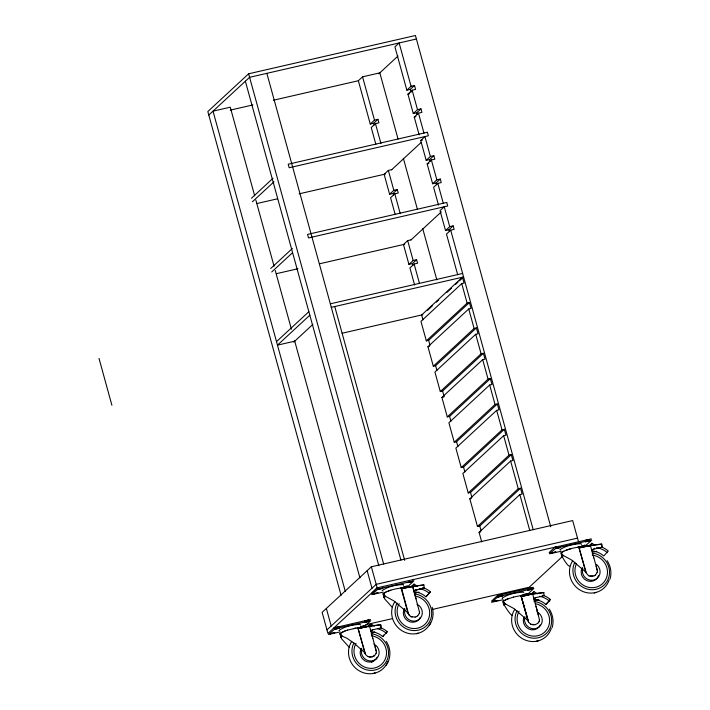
<?xml version="1.0" encoding="UTF-8"?>
<svg xmlns="http://www.w3.org/2000/svg" width="710" height="710" viewBox="0 0 710 710"><rect width="100%" height="100%" fill="white"/><g stroke="black" fill="none" stroke-linecap="round" stroke-linejoin="round"><path stroke-width="1.06" d="M552.105 627.693C554.093 621.401 552.833 614.611 549.309 609.127M609.97 579.227C611.949 572.934 610.698 566.154 607.174 560.66M376.123 653.324L376.398 651.94M419.273 613.502L419.557 612.118M539.227 621.117L539.502 619.732M597.092 572.659L597.367 571.275M370.407 619.466L333.842 627.915M533.503 587.294L497.666 595.379L491.648 601.042M376.167 653.28L374.56 655.632L371.925 656.954M419.326 613.458L417.72 615.81M538.615 622.368L539.272 621.072M597.137 572.615L595.53 574.967M386.107 665.43C391.228 658.33 391.095 648.505 386.204 641.325M429.266 625.608C432.914 620.265 434.103 613.493 432.204 607.263M368.783 620.149L367.629 620.158M374.418 626.096L370.886 623.921L368.525 626.859M372.936 629.566L370.798 631.554A20.466 19.436 47.2 0 1 382.805 636.613L383.737 635.006M417.569 586.274L414.045 584.099L411.685 587.037M382.805 636.613L387.305 631.696A20.244 19.232 47.2 0 0 380.64 627.782M416.095 589.744L413.948 591.732A20.466 19.436 47.2 0 1 425.964 596.791L430.464 591.874A20.244 19.232 47.2 0 0 422.752 587.614M425.964 596.791L430.464 591.874M537.523 593.888L534 591.723L531.639 594.652M536.05 597.367L533.902 599.346A20.466 19.436 47.2 0 1 545.91 604.414L550.419 599.497A20.244 19.232 47.2 0 0 542.706 595.228M545.91 604.414L550.419 599.497M590.924 544.872L591.856 543.256L594.501 544.881M594.625 548.244L591.767 550.889A20.466 19.436 47.2 0 1 603.775 555.948L608.275 551.031A20.244 19.232 47.2 0 0 601.61 547.108M360.343 625.137L360.219 624.33C352.976 624.702 344.909 626.273 338.963 630.427L339.398 630.728M382.122 590.605C388.068 586.451 396.136 584.88 403.378 584.507L403.502 585.315M581.312 544.472L581.188 543.665C573.946 544.038 565.879 545.608 559.933 549.762L560.367 550.064M413.522 579.706L412.608 579.706M591.341 538.863L377.17 587.845L327.94 633.418L322.136 612.357L371.365 566.784L572.677 520.572L578.481 541.632M537.665 623.433L538.668 622.324M550.747 526.776L415.43 35.5L248.624 73.787L207.835 111.55L341.093 595.353M208.802 115.055L249.592 77.301L416.397 39.006M398.053 139.036L379.823 72.864L362.57 76.822L358.346 80.727L370.274 124.019L373.726 123.221L377.942 119.315L378.909 122.83L375.457 123.62L371.241 127.525L375.847 144.272M378.803 73.804L397.999 56.037M251.42 198.276L273.013 178.281M252.387 201.782L273.98 181.796M370.274 124.019L374.489 120.105L377.942 119.315M411.063 86.256L399.135 42.973L394.92 46.878L406.839 90.161L411.063 86.256L414.516 85.466L415.598 89.416L412.146 90.206L407.93 94.111L413.291 113.564L416.734 112.775L420.959 108.87L421.926 112.375L418.474 113.165L414.249 117.07L419.157 134.873M406.839 90.161L410.291 89.371L414.516 85.466M413.291 113.564L417.507 109.659L420.959 108.87M270.75 268.469L292.351 248.482M271.717 271.983L292.511 252.733M391.796 169.628L388.352 170.418L384.128 174.323L389.604 194.212L393.056 193.422L397.28 189.517L398.248 193.022L394.795 193.812L390.571 197.726L395.186 214.473M420.702 140.474L424.917 136.569L430.393 156.457L426.177 160.362L420.702 140.474L422.423 140.074M391.583 169.832L421.172 142.435M389.604 194.212L393.828 190.307L397.28 189.517M426.177 160.362L429.63 159.572L433.845 155.667L434.813 159.173L431.361 159.963L427.145 163.877L432.621 183.766L436.073 182.967L440.289 179.062L441.256 182.576L437.813 183.366L433.588 187.271L438.487 205.066M432.621 183.766L436.845 179.852L440.289 179.062M276.501 341.634L308.859 311.69M309.826 315.196L277.468 345.14L294.73 341.182M293.709 342.122L312.906 324.355M411.134 239.82L407.682 240.619L403.466 244.524L408.942 264.413L412.395 263.614L416.61 259.709L417.578 263.224L414.125 264.014L409.91 267.918L414.622 285.029M410.912 240.024L441.309 211.899M408.942 264.413L413.158 260.508L416.61 259.709M449.732 226.659L444.256 206.761L440.031 210.675L445.516 230.564L449.732 226.659L453.184 225.86L454.151 229.374L450.699 230.164L446.483 234.069L457.675 274.708M445.516 230.564L448.96 229.765L453.184 225.86M427.597 310.279L432.399 305.832M436.393 302.132L438.798 299.913M446.794 292.511L451.595 288.065M455.589 284.364L457.994 282.145M459.37 280.867L462.183 278.267M422.991 319.855L421.651 314.983L462.441 277.228L464.047 283.077L461.748 283.601L420.959 321.364L426.328 340.862L428.636 340.33L469.425 302.575L471.032 308.424L468.733 308.957L427.944 346.711L433.313 366.209L435.612 365.677L476.401 327.922L478.016 333.771L475.718 334.303L434.928 372.058L440.298 391.556L442.596 391.033L483.386 353.278L485.001 359.127L482.693 359.65L441.904 397.405L447.273 416.903L449.581 416.38L490.37 378.625L491.977 384.474L489.678 384.998L448.889 422.761L454.258 442.259L456.557 441.726L497.355 403.972L498.961 409.821L496.663 410.353L455.873 448.108L461.243 467.606L463.541 467.073L504.331 429.319L505.946 435.168L503.647 435.7L462.858 473.455L468.227 492.953L470.526 492.429L511.315 454.666L512.931 460.524L510.623 461.047L469.834 498.802L477.466 526.492L479.765 525.968L520.554 488.205L522.161 494.062L519.862 494.586L479.072 532.34L481.699 541.881M426.328 340.862L467.118 303.108L469.425 302.575M433.313 366.209L474.103 328.455L476.401 327.922M440.298 391.556L481.087 353.802L483.386 353.278M447.273 416.903L488.072 379.149L490.37 378.625M454.258 442.259L495.047 404.496L497.355 403.972M461.243 467.606L502.032 429.852L504.331 429.319M468.227 492.953L509.017 455.199L511.315 454.666M326.973 629.903L376.202 584.339L577.514 538.127M361.124 627.631L357.822 627.773L380.711 624.658L381.03 627.835L380.684 624.862L369.493 626.247L358.195 628.652L369.306 626.087M347.696 630.063L342.877 631.776L339.868 633.728L342.176 636.071L347.163 638.405L354.397 643.464L365.215 653.102L357.867 627.729L369.493 626.034L372.901 638.672M419.503 612.162L412.643 586.212L400.981 587.951L423.87 584.836L424.136 588.058L413.788 590.587L424.136 588.058M368.029 626.566L370.886 623.921M411.188 586.744L414.045 584.099M412.466 586.265L401.354 588.83L412.696 586.38L423.843 585.04M477.466 526.492L518.256 488.737L520.554 488.205M370.682 630.365L381.03 627.835M385.876 633.018L387.305 631.696M376.353 651.984L372.945 638.627M376.185 650.644L375.208 646.863M373.904 673.55L374.498 673M417.063 633.728L417.658 633.178M500.266 595.078L500.843 595.078M562.338 556.578L529.252 587.205L432.363 609.446M528 621.028L520.927 595.575L523.092 595.335M563.846 551.111L561.148 552.558L561.273 553.365L560.838 553.054C569.234 547.188 580.7 547.25 590.463 545.36L578.792 547.108L601.689 543.993L601.947 547.215L601.654 544.197L590.463 545.582L579.165 547.978L590.409 545.404L593.871 558.007M587.649 539.84L588.226 539.84M531.142 594.368L534 591.723M528.551 622.279L520.98 595.53L532.553 593.871L521.353 596.613L532.642 594.004M588.288 546.567L591.856 543.256M533.787 598.157L544.091 595.681L543.824 592.459L520.927 595.575M591.599 549.735L602 547.17M539.458 619.777L536.059 606.42M596.178 566.198L597.154 569.97L593.915 557.962M537.009 641.352L537.603 640.802M594.873 592.885L595.468 592.335M334.694 627.977L336.176 627.383M416.495 616.626L417.764 615.765M374.605 655.587L371.969 656.91L368.916 656.928M594.305 575.783L595.575 574.922M537.718 623.389L535.029 624.756M339.105 627.028L338.546 627.276M527.468 588.892L531.932 587.871L531.178 588.297M403.138 587.72C396.304 588.67 388.627 589.779 383.027 593.897L384.784 599.018L392.435 607.511M386.045 591.945L383.027 593.906L385.335 596.249L393.775 600.846L408.365 613.28L401.425 587.889M345.104 630.915L339.868 633.719L341.625 638.84L349.276 647.334M508.209 598.716L503.292 601.015L503.408 601.823L502.982 601.521L505.981 599.568L513.596 597.057M415.075 617.132L416.539 616.582M594.35 575.739L589.886 576.263M403.511 586.815L407.407 586.034L405.472 586.806M586.265 540.061L585.2 540.656M364.922 620.851L366.111 620.504M523.456 594.439L527.361 593.658L525.427 594.43M388.264 591.093L390.855 590.241M566.047 550.259L571.435 548.599M581.694 545.848L585.226 545.191L581.765 546.318M360.724 626.513L364.257 625.865L360.795 626.983M498.881 595.299L501.216 594.731M347.669 630.072L358.213 627.675M586.673 539.946L588.981 539.414M513.578 597.066L521.317 595.477M414.817 593.152L419.006 592.104M593.666 552.06L596.817 551.253M371.712 632.929L374.818 632.175M371.667 632.974L374.765 632.219M533.787 600.979L538.961 599.719M378.519 587.534L377.001 588.093L371.694 593.427M556.329 546.691L554.812 547.25L549.123 552.549L549.922 552.513M363.538 626.557L365.055 626.007L370.744 620.709L335.049 628.776L328.508 634.474L340.099 631.935M230.324 110.112L252.92 104.929M273.368 100.234L358.381 80.718M407.93 94.111L409.652 93.711M414.249 117.07L415.98 116.68M430.393 156.457L433.845 155.667M427.145 163.877L428.867 163.477M257.02 203.504L277.521 198.8M299.096 193.839L385.423 174.03M276.35 273.696L297.934 268.744M319.518 263.792L404.753 244.222M330.327 303.818L462.627 273.457M331.295 307.332L463.586 276.962M342.131 333.238L422.796 314.716M427.944 346.711L429.479 346.356M441.904 397.405L443.439 397.059M469.834 498.802L471.369 498.455M479.072 532.34L480.608 531.994M383.258 592.113L371.667 594.652L378.208 588.954L413.886 580.86L408.161 586.22L404.567 587.223M561.069 551.271L549.478 553.809L556.019 548.102L591.714 540.035L585.901 545.413L581.312 546.629M336.584 627.285L339.069 626.788M365.739 620.851L366.493 620.673M365.614 624.764L392.532 618.587M528.843 588.643L529.607 588.475M503.212 599.737L491.613 602.266L498.163 596.569L533.84 588.475L528.116 593.835L524.512 594.847M416.38 633.675L418.332 633.231M594.199 592.832L596.143 592.389M373.229 673.497L375.173 673.053M536.334 641.299L538.286 640.846M353.296 628.572L355.932 628.03M576.902 547.366L582.093 546.966M578.845 547.099L585.865 572.571L588.546 575.695M532.598 594.039L543.789 592.655M592.939 576.245L588.492 575.739M415.128 617.088L410.682 616.582L408.099 613.369M535.074 624.711L530.636 624.197M501.926 594.598L502.405 594.652M521.034 595.512L532.598 593.826L538.269 614.709M532.074 624.685L533.574 624.871M370.46 657.078L367.523 656.404M410.726 616.537L412.12 617.061M523.758 592.433L523.323 592.131C516.09 592.504 508.023 594.066 502.068 598.219L502.502 598.53M530.681 624.152L528.604 622.235M367.576 656.359L365.49 654.442M569.597 566.03C567.121 566.988 557.146 548.28 563.145 555.397L571.585 560.004L586.185 572.438L578.836 547.064M512.38 615.126C511.191 617.354 497.479 595.211 505.289 603.864L513.721 608.461L528.32 620.895L520.98 595.53M408.649 614.62L409.546 615.703M364.94 653.191L365.446 654.487M401.026 587.907L408.055 613.413M357.867 627.729L364.896 653.235M412.146 90.206L417.507 109.659M418.474 113.165L423.95 133.054M431.361 159.963L436.845 179.852M437.813 183.366L443.288 203.255M450.699 230.164L533.201 529.696M410.291 89.371L411.108 92.335M416.734 112.775L417.223 114.523M429.63 159.572L430.109 161.33M436.073 182.967L436.561 184.724M448.96 229.765L449.448 231.522M461.748 283.601L467.118 303.108M468.733 308.957L474.103 328.455M475.718 334.303L481.087 353.802M482.693 359.65L488.072 379.149M489.678 384.998L495.047 404.496M496.663 410.353L502.032 429.852M503.647 435.7L509.017 455.199M510.623 461.047L518.256 488.737M519.862 494.586L529.784 530.61M403.342 158.25L417.453 209.477M422.743 228.691L436.854 279.917M362.57 76.822L374.489 120.105M375.457 123.62L380.933 143.509M388.352 170.418L393.828 190.307M394.795 193.812L400.271 213.71M407.682 240.619L413.158 260.508M414.125 264.014L419.433 283.263M373.726 123.221L374.205 124.978M393.056 193.422L393.544 195.179M412.395 263.614L412.874 265.371M428.636 340.33L429.976 345.202M435.612 365.677L436.961 370.558M442.596 391.033L444.211 396.881M449.581 416.38L450.921 421.252M456.557 441.726L457.906 446.599M463.541 467.073L464.89 471.955M470.526 492.429L471.866 497.302M479.765 525.968L481.105 530.84M334.756 306.534L404.664 560.332M266.845 73.343L400.919 560.057M248.624 73.787L383.648 564.006M245.367 81.206L378.838 565.772M371.365 566.784L377.17 587.845M367.15 570.698L371.978 588.244M254.677 195.774L230.271 107.192L213.018 111.15L345.317 591.448M255.848 200.051L274.078 266.223M275.258 270.492L291.428 329.192M294.659 340.933L359.926 577.878M326.36 608.452L331.188 625.998M99.01 358.408L111.914 405.286M412.643 586.424L416.06 598.849M597.199 569.935L597.323 571.319M592.184 553.09A18.806 17.865 47.2 0 1 609.189 575.801A18.806 17.865 47.2 0 1 585.253 588.413A18.806 17.865 47.2 0 1 574.914 562.187M592.246 555.14A16.72 15.886 47.2 0 1 607.21 575.251A16.72 15.886 47.2 0 1 586.185 586.629A16.72 15.886 47.2 0 1 576.502 563.66M609.153 579.99A20.901 19.853 47.2 0 1 581.028 590.631A20.901 19.853 47.2 0 1 572.766 560.678M596.462 564.423A9.141 8.689 47.2 0 1 598.929 576.236A9.141 8.689 47.2 0 1 587.596 579.333A9.141 8.689 47.2 0 1 582.759 568.169M598.495 575.668A9.141 8.689 47.2 0 1 586.407 580.434A9.141 8.689 47.2 0 1 582.333 567.609M596.418 547.694A20.466 19.436 47.2 0 1 607.352 552.637M534.328 601.547A18.806 17.865 47.2 0 1 551.333 624.267A18.806 17.865 47.2 0 1 527.388 636.879A18.806 17.865 47.2 0 1 517.058 610.644M535.411 603.748A16.72 15.886 47.2 0 1 549.123 624.711A16.72 15.886 47.2 0 1 527.361 634.687A16.72 15.886 47.2 0 1 519.108 611.221M551.288 628.448A20.901 19.853 47.2 0 1 523.172 639.089A20.901 19.853 47.2 0 1 514.901 609.136M536.982 611.869A9.141 8.689 47.2 0 1 541.615 623.602A9.141 8.689 47.2 0 1 530.308 628.057A9.141 8.689 47.2 0 1 524.903 616.635M540.301 624.986A9.141 8.689 47.2 0 1 528.977 629.096A9.141 8.689 47.2 0 1 523.705 617.735M539.635 596.329A20.466 19.436 47.2 0 1 549.487 601.104M371.215 633.755A18.806 17.865 47.2 0 1 388.219 656.466A18.806 17.865 47.2 0 1 364.283 669.086A18.806 17.865 47.2 0 1 353.944 642.852M371.277 635.805A16.72 15.886 47.2 0 1 386.169 656.253A16.72 15.886 47.2 0 1 364.567 667.036A16.72 15.886 47.2 0 1 356.003 643.429M387.829 661.631A20.901 19.853 47.2 0 1 359.588 671.039A20.901 19.853 47.2 0 1 351.796 641.343M373.877 644.068A9.141 8.689 47.2 0 1 378.501 655.809A9.141 8.689 47.2 0 1 367.203 660.264A9.141 8.689 47.2 0 1 361.789 648.833M377.188 657.185A9.141 8.689 47.2 0 1 365.011 660.877A9.141 8.689 47.2 0 1 361.363 648.274M373.061 661.507A9.141 8.689 47.2 0 1 371.357 662.181M377.605 628.767A20.466 19.436 47.2 0 1 386.382 633.311M414.374 593.933A18.806 17.865 47.2 0 1 431.378 616.644A18.806 17.865 47.2 0 1 407.442 629.264A18.806 17.865 47.2 0 1 397.103 603.03M415.457 596.134A16.72 15.886 47.2 0 1 429.168 617.088A16.72 15.886 47.2 0 1 407.407 627.072A16.72 15.886 47.2 0 1 399.153 603.606M430.579 622.776A20.901 19.853 47.2 0 1 402.277 630.941A20.901 19.853 47.2 0 1 394.946 601.521M417.036 604.245A9.141 8.689 47.2 0 1 421.66 615.987A9.141 8.689 47.2 0 1 410.362 620.442A9.141 8.689 47.2 0 1 404.948 609.011M420.347 617.363A9.141 8.689 47.2 0 1 408.17 621.055A9.141 8.689 47.2 0 1 404.514 608.452M419.69 588.714A20.466 19.436 47.2 0 1 429.532 593.489M340.436 634.154L340.933 637.589A5.068 1.544 70.4 0 1 342.318 636.577L340.516 634.154M383.595 594.332L384.092 597.767A5.068 1.544 70.4 0 1 385.477 596.755L383.675 594.332M503.541 601.947L504.047 605.39A5.068 1.544 70.4 0 1 505.422 604.37L503.541 601.947M561.406 553.481L561.903 556.924A5.068 1.544 70.4 0 1 563.287 555.903L561.486 553.489M330.114 633.764L334.73 632.637L330.114 633.764M335.031 629.22L339.637 628.093L335.031 629.22M373.274 593.942L377.889 592.814L373.274 593.942M378.19 589.398L382.796 588.27L378.19 589.398M364.558 622.439L369.164 621.312L364.558 622.439M407.709 582.617L412.324 581.49L407.709 582.617M493.228 601.556L497.834 600.438L493.228 601.556M498.136 597.012L502.751 595.885L498.136 597.012M527.663 590.232L532.269 589.114L527.663 590.232M551.093 553.099L555.699 551.972L551.093 553.099M556.001 548.546L560.607 547.428L556.001 548.546M585.528 541.774L590.134 540.647L585.528 541.774M427.402 132.264L288.207 164.214L289.174 167.729L428.37 135.779L427.402 132.264M446.741 202.465L307.545 234.415L308.513 237.93L447.708 205.971L446.741 202.465"/></g></svg>
